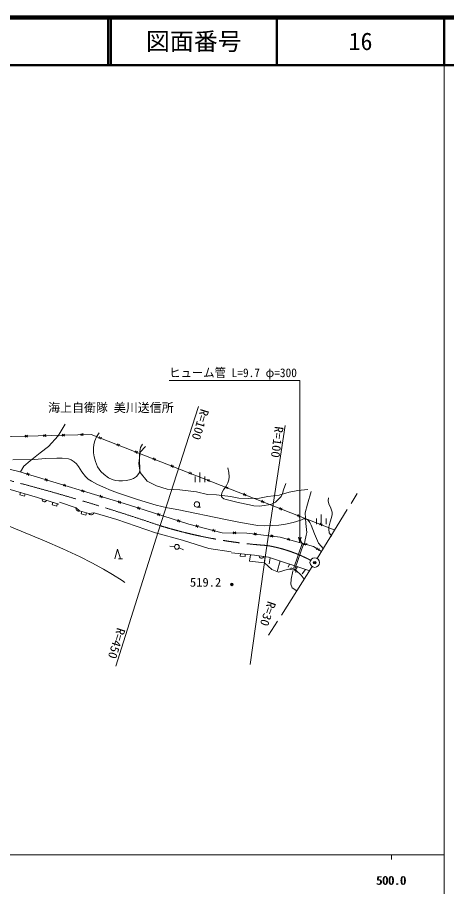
# Model space of a CAD drawing. Units: millimetres, scale not verified. Extents: x 40000 to 680000, y 20000 to 380000.
# Drawn here: x 489734 to 579500, y 198357 to 380000 of the extents above; entities that cross this region are included whole.
import ezdxf
from ezdxf.enums import TextEntityAlignment as Align

# ---------------------------------------------------------------- set-up
doc = ezdxf.new("R2010")
doc.units = ezdxf.units.MM
doc.header["$LTSCALE"] = 1000
doc.header["$PDMODE"] = 32
doc.header["$PDSIZE"] = 500
doc.linetypes.add('CHAIN', pattern=[18.5, 12, -1.5, 3.5, -1.5])
for name, color, linetype, lineweight in [('M-BGD', 7, 'Continuous', 13), ('M-BMK', 2, 'CHAIN', 13), ('M-BMK-SRVR', 3, 'Continuous', 13), ('M-STR-HTXT', 7, 'Continuous', 13), ('M-TTL', 2, 'Continuous', 140), ('M-TTL-BAND', 7, 'Continuous', 13), ('M-TTL-LINE', 7, 'Continuous', 50)]:
    doc.layers.add(name, color=color, linetype=linetype, lineweight=lineweight)
for name, color, linetype in [('M-BMK-HTXT', 7, 'Continuous'), ('M-OTRS', 6, 'Continuous'), ('M-TTL-TXT', 7, 'Continuous')]:
    doc.layers.add(name, color=color, linetype=linetype)
doc.styles.add('ＭＳ ゴシック', font='')
doc.styles.get('ＭＳ ゴシック').set_extended_font_data('MS Gothic')

msp = doc.modelspace()

# ---------------------------------------------------------------- linework, layer by layer
at = {"layer": 'M-BGD'}
for p, q in [((499724, 294998), (498236, 292589)), ((505174, 292860), (478003, 292117)), ((491844, 292295), (491333, 292681)), ((491344, 292282), (491833, 292695)), ((495725, 292401), (495215, 292788)), ((495226, 292388), (495714, 292801)), ((498236, 292589), (496252, 290321)), ((499607, 292508), (499096, 292894)), ((499107, 292494), (499596, 292907)), ((503488, 292614), (502977, 293000)), ((502988, 292600), (503477, 293014)), ((550458, 275108), (505174, 292860)), ((506755, 292025), (507366, 292215)), ((507220, 291843), (506901, 292398)), ((510528, 290546), (511140, 290736)), ((510994, 290363), (510674, 290918)), ((494480, 288974), (492425, 287344)), ((496252, 290321), (494480, 288974)), ((514302, 289067), (514914, 289257)), ((514768, 288884), (514448, 289439)), ((515441, 289133), (515158, 286794)), ((516504, 290337), (515441, 289133)), ((490019, 285122), (480894, 287302)), ((492425, 287344), (491078, 286210)), ((518076, 287587), (518687, 287777)), ((518541, 287405), (518222, 287960)), ((491078, 286210), (490418, 285000)), ((515158, 286794), (515441, 284880)), ((521850, 286108), (522461, 286298)), ((522315, 285926), (521996, 286481)), ((513007, 278110), (490019, 285122)), ((491637, 284419), (492232, 284656)), ((492115, 284273), (491754, 284802)), ((495468, 283250), (496063, 283487)), ((495946, 283105), (495585, 283633)), ((515441, 284880), (516858, 283109)), ((525623, 284629), (526235, 284819)), ((526089, 284446), (525769, 285001)), ((526914, 284088), (526914, 282888)), ((527914, 284888), (527914, 282888)), ((528914, 284088), (528914, 282888)), ((529863, 282967), (529543, 283522)), ((499299, 282082), (499894, 282318)), ((499778, 281936), (499416, 282464)), ((516858, 283109), (518843, 282117)), ((518843, 282117), (521040, 281408)), ((529397, 283150), (530009, 283339)), ((533171, 281670), (533782, 281860)), ((533636, 281488), (533317, 282043)), ((493977, 279665), (487762, 281467)), ((490389, 280705), (490250, 280225)), ((490250, 280225), (491211, 279946)), ((491211, 279946), (491350, 280427)), ((503131, 280913), (503726, 281150)), ((503609, 280767), (503248, 281296)), ((506962, 279744), (507557, 279981)), ((507440, 279598), (507079, 280127)), ((521040, 281408), (523733, 281266)), ((523733, 281266), (527206, 280841)), ((527206, 280841), (529473, 280274)), ((529473, 280274), (531387, 280203)), ((531387, 280203), (534293, 279849)), ((534293, 279849), (536064, 279565)), ((536945, 280191), (537556, 280381)), ((537410, 280008), (537091, 280563)), ((540387, 279565), (542088, 279849)), ((542088, 279849), (544498, 280132)), ((544498, 280132), (546553, 280770)), ((546553, 280770), (548396, 281124)), ((548396, 281124), (550451, 281337)), ((551185, 280913), (550405, 278286)), ((496785, 278736), (493977, 279665)), ((494906, 279357), (494906, 279231)), ((494906, 279231), (494932, 279117)), ((494932, 279117), (494996, 278991)), ((494996, 278991), (495072, 278902)), ((495072, 278902), (495173, 278827)), ((495173, 278827), (495325, 278776)), ((495325, 278776), (495451, 278777)), ((495451, 278777), (495565, 278802)), ((495565, 278802), (495692, 278866)), ((495692, 278866), (495780, 278942)), ((495780, 278942), (495856, 279043)), ((498434, 278271), (496785, 278736)), ((497128, 278639), (496992, 278158)), ((496992, 278158), (497955, 277886)), ((497955, 277886), (498090, 278367)), ((502029, 277527), (498569, 278718)), ((510793, 278576), (511388, 278812)), ((511272, 278430), (510910, 278958)), ((525557, 274120), (513007, 278110)), ((536064, 279565), (538049, 279494)), ((538049, 279494), (540387, 279565)), ((540718, 278712), (541330, 278902)), ((541184, 278529), (540864, 279084)), ((550405, 278286), (549912, 276480)), ((502001, 277552), (501978, 277438)), ((501978, 277438), (501982, 277353)), ((501982, 277353), (502000, 277255)), ((502000, 277255), (502048, 277129)), ((502738, 276876), (502029, 277527)), ((502048, 277129), (502122, 277034)), ((502122, 277034), (502211, 276952)), ((502211, 276952), (502313, 276886)), ((502313, 276886), (502442, 276849)), ((502442, 276849), (502541, 276839)), ((502541, 276839), (502626, 276843)), ((502626, 276843), (502738, 276876)), ((504663, 276295), (502738, 276876)), ((503222, 276730), (503077, 276251)), ((503077, 276251), (504035, 275962)), ((504035, 275962), (504179, 276441)), ((505765, 276496), (504663, 276295)), ((504683, 276298), (504767, 276202)), ((504767, 276202), (504844, 276149)), ((504844, 276149), (504943, 276100)), ((504943, 276100), (505084, 276058)), ((505348, 276084), (505474, 276130)), ((505474, 276130), (505592, 276218)), ((505592, 276218), (505667, 276299)), ((505667, 276299), (505720, 276376)), ((505720, 276376), (505765, 276496)), ((510500, 275053), (505765, 276496)), ((514800, 277330), (515397, 277560)), ((515276, 277178), (514921, 277711)), ((518983, 276000), (519581, 276230)), ((519459, 275849), (519104, 276381)), ((527276, 277649), (528026, 277649)), ((544492, 277232), (545103, 277422)), ((544958, 277050), (544638, 277605)), ((548731, 275571), (548412, 276125)), ((549912, 276480), (550035, 274263)), ((553286, 276100), (553286, 274100)), ((505084, 276058), (505218, 276060)), ((505218, 276060), (505348, 276084)), ((518630, 272271), (510500, 275053)), ((523166, 274670), (523764, 274900)), ((523643, 274519), (523288, 275052)), ((548266, 275753), (548877, 275943)), ((556006, 272936), (550458, 275108)), ((552286, 275300), (552286, 274100)), ((553392, 273745), (553073, 274299)), ((554286, 275300), (554286, 274100)), ((532585, 272313), (525557, 274120)), ((527022, 273537), (527606, 273800)), ((527506, 273413), (527122, 273924)), ((530536, 272633), (531120, 272896)), ((531020, 272509), (530635, 273021)), ((534889, 272084), (535394, 272478)), ((535389, 272078), (534894, 272484)), ((550035, 274263), (550240, 272334)), ((552927, 273927), (553538, 274117)), ((556112, 272889), (556006, 272936)), ((524293, 270738), (518630, 272271)), ((529768, 268979), (524293, 270738)), ((537698, 272250), (532585, 272313)), ((544717, 271411), (537698, 272250)), ((539181, 271871), (539725, 272209)), ((539677, 271812), (539228, 272268)), ((542690, 271452), (543234, 271790)), ((543187, 271393), (542738, 271849)), ((551635, 269444), (544717, 271411)), ((546151, 270795), (546742, 271043)), ((546632, 270659), (546261, 271180)), ((549070, 270500), (549034, 270688)), ((550158, 271800), (549871, 270487)), ((550240, 272334), (550158, 271800)), ((510094, 266850), (510694, 268850)), ((510694, 268850), (511294, 266850)), ((522596, 269408), (521602, 269516)), ((523548, 269146), (524458, 268731)), ((534465, 268301), (529768, 268979)), ((549271, 270029), (547550, 264979)), ((549555, 269932), (547834, 264882)), ((549160, 270283), (549070, 270500)), ((549304, 270106), (549160, 270283)), ((549450, 269996), (549304, 270106)), ((549556, 269940), (549450, 269996)), ((549730, 269883), (549556, 269940)), ((549610, 269812), (550201, 270060)), ((550091, 269675), (549720, 270197)), ((549957, 269866), (549730, 269883)), ((549871, 270487), (549761, 269977)), ((550146, 269902), (549957, 269866)), ((550362, 269992), (550146, 269902)), ((553350, 268388), (551635, 269444)), ((552250, 268831), (552885, 268909)), ((552676, 268568), (552460, 269171)), ((539298, 267602), (534497, 268142)), ((536401, 267928), (536345, 267431)), ((536345, 267431), (537339, 267319)), ((537339, 267319), (537395, 267816)), ((538309, 266375), (538481, 267695)), ((542260, 267195), (539298, 267602)), ((540284, 267466), (540307, 267342)), ((540307, 267342), (540353, 267235)), ((540353, 267235), (540438, 267122)), ((540438, 267122), (540529, 267049)), ((540529, 267049), (540643, 266993)), ((540926, 266995), (541033, 267041)), ((541033, 267041), (541145, 267126)), ((541145, 267126), (541219, 267217)), ((541219, 267217), (541274, 267330)), ((541486, 267303), (541429, 266052)), ((542260, 267195), (550868, 264376)), ((542593, 267087), (542422, 265801)), ((510894, 266850), (511694, 266850)), ((541429, 266052), (538309, 266375)), ((540643, 266993), (540801, 266971)), ((540801, 266971), (540926, 266995)), ((542936, 264653), (541429, 266052)), ((544670, 266403), (544088, 264192)), ((546627, 265764), (546378, 265083)), ((548293, 265219), (547846, 264437)), ((544370, 264079), (542936, 264653)), ((546343, 264725), (544370, 264079)), ((548029, 264402), (546343, 264725)), ((546711, 264799), (546934, 264872)), ((546934, 264872), (547125, 264895)), ((547347, 264296), (546989, 262610)), ((547125, 264895), (547350, 264860)), ((547350, 264860), (547519, 264790)), ((547519, 264790), (547621, 264726)), ((547621, 264726), (547757, 264605)), ((547757, 264605), (547888, 264418)), ((547888, 264418), (547961, 264195)), ((547961, 264195), (547983, 264004)), ((549105, 263433), (548029, 264402)), ((549743, 262600), (549105, 263433)), ((550005, 264656), (549267, 263687)), ((546989, 262610), (546917, 261534)), ((546917, 261534), (547168, 260817)), ((547168, 260817), (548184, 260144))]:
    msp.add_line(p, q, dxfattribs=at)
for points in [[(506810, 293182), (506287, 292325), (505922, 291522), (505721, 290745), (505641, 289979), (505681, 288979), (505811, 288183), (506072, 287218), (506513, 286102), (506816, 285586), (507218, 285102), (507862, 284508), (508821, 283806), (509543, 283461), (510266, 283249), (510925, 283152), (511724, 283144), (512588, 283220), (513451, 283409), (513996, 283654), (514620, 284065), (514947, 284391), (515239, 284919), (515353, 285407), (515361, 286005), (515261, 287063), (515247, 288460), (515321, 289314), (515508, 290119), (515906, 290844)], [(488778, 287524), (493264, 287604), (495656, 287806), (497974, 287894), (499111, 287897), (500447, 287764), (500999, 287526), (501629, 287111), (502082, 286715), (502533, 286168), (503223, 285062), (503969, 284062), (504554, 283517), (505211, 283053), (506360, 282431), (507723, 281827), (509381, 281127), (511097, 280514), (514866, 279249), (518793, 278047), (521111, 277510), (523470, 277067), (532901, 275113), (536424, 274438), (540030, 273852), (541430, 273773), (543030, 273790), (544429, 273892), (545820, 274106), (547436, 274464), (549007, 274928), (549542, 275203), (549966, 275246), (550204, 275172), (550530, 274927), (550892, 274449), (551160, 273916), (551840, 272084), (552737, 270142), (553753, 268912)], [(533759, 285862), (533944, 284879), (534012, 283995), (533958, 283397), (533766, 282760), (533379, 282052), (532841, 281302), (532547, 280812), (532401, 280296), (532444, 279885), (532561, 279657), (532878, 279425), (533371, 279244), (535880, 278615), (538301, 278112), (539172, 277963), (540350, 277885), (541349, 277965), (542237, 278139), (542848, 278302), (543723, 278703), (544224, 279151), (544877, 279912), (545166, 280515), (545400, 281288), (545849, 282587)], [(554796, 279577), (554753, 278967), (554850, 278324), (555280, 277415), (555533, 276599), (555546, 276118), (555436, 275523), (555123, 274617), (554864, 273503), (554850, 273053), (554969, 272260), (555470, 271610)], [(486495, 274319), (495398, 270641), (499245, 268954), (502879, 267252), (505284, 266028), (507729, 264667), (509643, 263597), (511618, 262358), (512211, 261891)]]:
    msp.add_lwpolyline(points, dxfattribs=at)
for centre, radius in [((527276, 278219), 570), ((523093, 269354), 500), ((534584, 261494), 250), ((534584, 261494), 150), ((534584, 261494), 50)]:
    msp.add_circle(centre, radius, dxfattribs=at)
at = {"layer": 'M-BMK'}
for p, q in [((552451, 266922), (560788, 280508)), ((551405, 265218), (541843, 250220))]:
    msp.add_line(p, q, dxfattribs=at)
for centre, radius, start, end in [((374579, -152218), 450000, 71.19995, 76.3407), ((548861, 369397), 100000, 252.98526, 266.03217), ((537003, 240046), 30000, 62.07494, 80.52637)]:
    msp.add_arc(centre, radius, start, end, dxfattribs=at)
at = {"layer": 'M-BMK-SRVR'}
for radius in [1000, 40]:
    msp.add_circle((551928, 266070), radius, dxfattribs=at)
at = {"layer": 'M-OTRS'}
msp.add_point((551928, 266070), dxfattribs=at)
at = {"layer": 'M-STR-HTXT'}
for p, q in [((548831, 304124), (521481, 304124)), ((548831, 270371), (548831, 304124)), ((527637, 298661), (519183, 272486)), ((541784, 268606), (545753, 294701)), ((519183, 272486), (510298, 244434)), ((548831, 270371), (548551, 271371)), ((549111, 271371), (548831, 270371)), ((538411, 244748), (541784, 268606))]:
    msp.add_line(p, q, dxfattribs=at)
at = {"layer": 'M-TTL'}
msp.add_line((680000, 380000), (40000, 380000), dxfattribs=at)
at = {"layer": 'M-TTL-BAND'}
for p, q in [((579000, 20000), (579000, 370000)), ((40000, 205000), (579000, 205000)), ((568000, 205000), (568000, 204000))]:
    msp.add_line(p, q, dxfattribs=at)
at = {"layer": 'M-TTL-LINE'}
for p, q in [((508747, 380000), (508747, 370000)), ((509247, 380000), (509247, 370000)), ((543997, 380000), (543997, 370000)), ((579000, 380000), (579000, 370000)), ((40000, 370000), (680000, 370000))]:
    msp.add_line(p, q, dxfattribs=at)

# ---------------------------------------------------------------- texts
at = {"layer": 'M-BGD', "style": 'ＭＳ ゴシック', "width": 1.05}
msp.add_text('519.2', height=1833, dxfattribs=at).set_placement((525817, 260485), align=Align.BOTTOM_LEFT)
at = {"layer": 'M-BMK-HTXT', "style": 'ＭＳ ゴシック'}
msp.add_text('海上自衛隊 美川送信所', height=1833, dxfattribs=at).set_placement((496163, 296967), align=Align.BOTTOM_LEFT)
at = {"layer": 'M-STR-HTXT', "style": 'ＭＳ ゴシック', "width": 0.95}
msp.add_text('ヒューム管 L=9.7 φ=300', height=1833, dxfattribs=at).set_placement((521481, 304273), align=Align.BOTTOM_LEFT)
at = {"layer": 'M-STR-HTXT', "style": 'ＭＳ ゴシック', "width": 1.05}
for s, rotation, p in [('R=100', 252.9, (527560, 298481)), ('R=100', 262.8, (543031, 294685)), ('R=30', 251.2, (541594, 258320)), ('R=450', 252.4, (510087, 252743))]:
    msp.add_text(s, height=1833, rotation=rotation, dxfattribs=at).set_placement(p, align=Align.BOTTOM_LEFT)
at = {"layer": 'M-TTL-BAND', "style": 'ＭＳ ゴシック'}
for p in [(567844, 198195), (568000, 198195)]:
    msp.add_text('500.0', height=1833, dxfattribs=at).set_placement(p, align=Align.BOTTOM_CENTER)
at = {"layer": 'M-TTL-TXT', "style": 'ＭＳ ゴシック'}
for s, p in [('図面番号', (526622, 375000)), ('16', (561497, 375000))]:
    msp.add_text(s, height=3666, dxfattribs=at).set_placement(p, align=Align.MIDDLE_CENTER)

doc.saveas('drawing.dxf')
